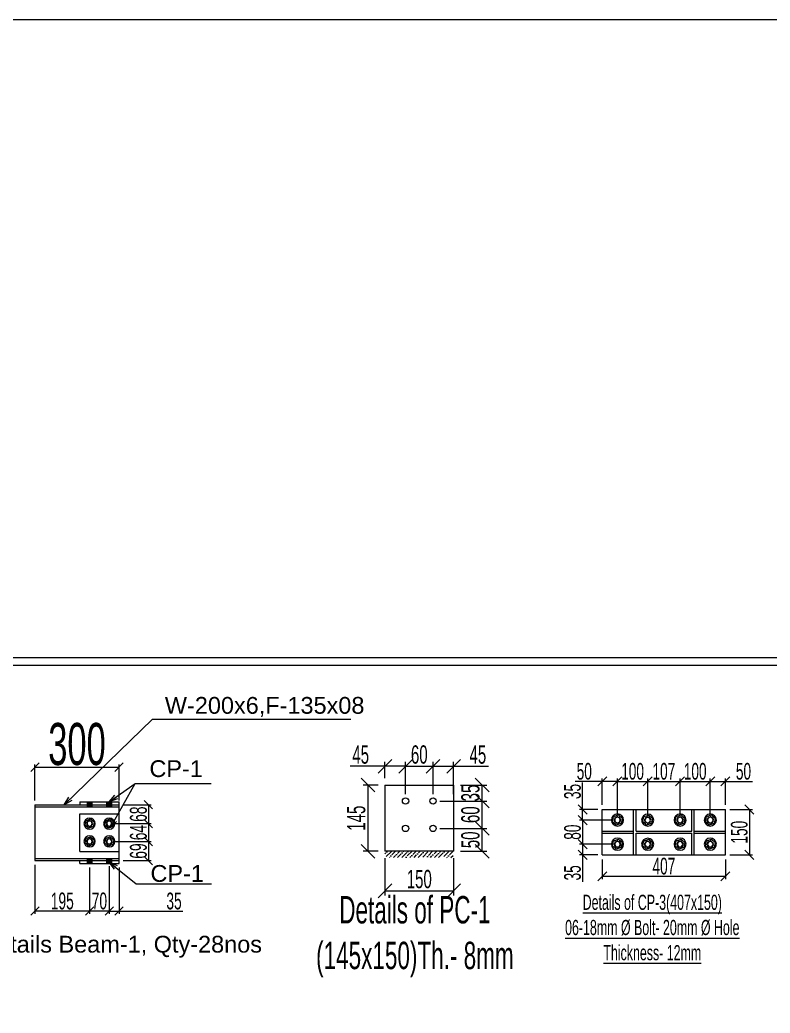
# Model space of a CAD drawing. Header units: millimetres. Extents: x -2070542 to 12330240, y -55001 to 6949969.
# Drawn here: x 1817952 to 1831347, y -35503 to -17754 of the extents above; entities that cross this region are included whole.
import ezdxf

# ---------------------------------------------------------------- set-up
doc = ezdxf.new("R2010")
doc.units = ezdxf.units.MM
doc.header["$LTSCALE"] = 0.5
doc.header["$PDMODE"] = 3
doc.linetypes.add('DASHDOT2', pattern=[0.5, 0.25, -0.125, 0, -0.125])
for name, color, linetype, lineweight in [('DIMENSION', 115, 'Continuous', 18), ('steel col', 1, 'Continuous', 13), ('Text', 7, 'Continuous', 13)]:
    doc.layers.add(name, color=color, linetype=linetype, lineweight=lineweight)
doc.styles.add('MONOTEXT', font='arial.ttf')
doc.styles.get("Standard").update_dxf_attribs({"font": 'swisscl.ttf', "width": 0.8})
doc.dimstyles.new('dim40', dxfattribs={"dimtxt": 40, "dimasz": 30, "dimexe": 10, "dimexo": 15, "dimgap": 5, "dimtad": 1, "dimdec": 0, "dimzin": 0, "dimdsep": 46, "dimtxsty": 'Standard', "dimblk": 'OBLIQUE', "dimcen": 0, "dimclrd": 94, "dimclre": 94, "dimclrt": 6, "dimadec": 0, "dimazin": 0, "dimtfac": 1, "dimtdec": 0, "dimtofl": 0, "dimtmove": 0, "dimatfit": 3, "dimldrblk": 'OPEN30', "dimfxl": 100, "dimtolj": 1, "dimtzin": 0, "dimlwd": 13, "dimlwe": 13, "dimarcsym": 0})

# ---------------------------------------------------------------- blocks, each defined once
blk = doc.blocks.new('18 mm nut')
at = {"color": 1, "lineweight": 0}
blk.add_lwpolyline([(2042693.6, 1753460.5), (2042685.1, 1753445.8), (2042693.6, 1753431.1), (2042710.6, 1753431.1), (2042719.1, 1753445.8), (2042710.6, 1753460.5)], close=True, dxfattribs=at)
at = {"lineweight": 0}
blk.add_circle((2042702.1, 1753445.8), 20, dxfattribs=at)
at = {"color": 7, "linetype": 'DASHDOT2', "lineweight": 15, "ltscale": 20}
blk.add_circle((2042701.9, 1753445.6), 11, dxfattribs=at)
at = {"color": 1, "lineweight": 0}
blk.add_circle((2042702.1, 1753445.8), 9, dxfattribs=at)
blk = doc.blocks.new('_Oblique')
at = {"color": 0, "linetype": 'ByBlock', "lineweight": -2}
blk.add_line((-0.5, -0.5), (0.5, 0.5), dxfattribs=at)
blk = doc.blocks.new('*D169')
at = {"color": 94, "lineweight": 13, "transparency": 16777216}
for p, q in [((1826142.2, 54376), (1826142.2, 54505)), ((1826142.2, 54495), (1826442.2, 54495)), ((1826442.2, 54376), (1826442.2, 54505))]:
    blk.add_line(p, q, dxfattribs=at)
at = {"layer": 'Defpoints', "color": 0, "lineweight": 13, "transparency": 16777216}
for p in [(1826442.2, 54495), (1826142.2, 54361), (1826442.2, 54361)]:
    blk.add_point(p, dxfattribs=at)
at = {"color": 94, "lineweight": 13, "transparency": 16777216, "xscale": 30, "yscale": 30, "zscale": 30, "rotation": 180}
blk.add_blockref('_Oblique', (1826142.2, 54495), dxfattribs=at)
at = {"color": 94, "lineweight": 13, "transparency": 16777216, "xscale": 30, "yscale": 30, "zscale": 30}
blk.add_blockref('_Oblique', (1826442.2, 54495), dxfattribs=at)
at = {"color": 6, "lineweight": 18, "transparency": 16777216, "insert": (1826292.2, 54576.9), "char_height": 150, "attachment_point": 5}
blk.add_mtext('\\A1;300', dxfattribs=at)
blk = doc.blocks.new('_Open30')
at = {"color": 0, "linetype": 'ByBlock', "lineweight": -2}
for p, q in [((-1, 0.268), (0, 0)), ((0, 0), (-1, -0.268)), ((0, 0), (-1, 0))]:
    blk.add_line(p, q, dxfattribs=at)
blk = doc.blocks.new('*D172')
at = {"color": 94, "lineweight": 13, "transparency": 16777216}
for p, q in [((1826407.2, 54141), (1826407.2, 53970.8)), ((1826442.2, 54136), (1826442.2, 53970.8)), ((1826407.2, 53980.8), (1826442.2, 53980.8)), ((1826442.2, 53980.8), (1826670.6, 53980.8))]:
    blk.add_line(p, q, dxfattribs=at)
at = {"layer": 'Defpoints', "color": 0, "lineweight": 13, "transparency": 16777216}
for p in [(1826407.2, 54156), (1826442.2, 54151), (1826407.2, 53980.8)]:
    blk.add_point(p, dxfattribs=at)
at = {"color": 94, "lineweight": 13, "transparency": 16777216, "xscale": 30, "yscale": 30, "zscale": 30, "rotation": 180}
blk.add_blockref('_Oblique', (1826407.2, 53980.8), dxfattribs=at)
at = {"color": 94, "lineweight": 13, "transparency": 16777216, "xscale": 30, "yscale": 30, "zscale": 30}
blk.add_blockref('_Oblique', (1826442.2, 53980.8), dxfattribs=at)
at = {"color": 6, "lineweight": 13, "transparency": 16777216, "insert": (1826638.7, 54016.5), "char_height": 60, "attachment_point": 5}
blk.add_mtext('\\A1;35', dxfattribs=at)
blk = doc.blocks.new('*D173')
at = {"color": 94, "lineweight": 13, "transparency": 16777216}
for p, q in [((1826337.2, 54136), (1826337.2, 53970.8)), ((1826407.2, 54141), (1826407.2, 53970.8)), ((1826407.2, 53980.8), (1826337.2, 53980.8))]:
    blk.add_line(p, q, dxfattribs=at)
at = {"layer": 'Defpoints', "color": 0, "lineweight": 13, "transparency": 16777216}
for p in [(1826337.2, 54151), (1826407.2, 54156), (1826337.2, 53980.8)]:
    blk.add_point(p, dxfattribs=at)
at = {"color": 94, "lineweight": 13, "transparency": 16777216, "xscale": 30, "yscale": 30, "zscale": 30, "rotation": 180}
blk.add_blockref('_Oblique', (1826337.2, 53980.8), dxfattribs=at)
at = {"color": 94, "lineweight": 13, "transparency": 16777216, "xscale": 30, "yscale": 30, "zscale": 30}
blk.add_blockref('_Oblique', (1826407.2, 53980.8), dxfattribs=at)
at = {"color": 6, "lineweight": 13, "transparency": 16777216, "insert": (1826372.2, 54016.5), "char_height": 60, "attachment_point": 5}
blk.add_mtext('\\A1;70', dxfattribs=at)
blk = doc.blocks.new('*D174')
at = {"color": 94, "lineweight": 13, "transparency": 16777216}
for p, q in [((1826142.2, 54146), (1826142.2, 53970.8)), ((1826337.2, 54136), (1826337.2, 53970.8)), ((1826337.2, 53980.8), (1826142.2, 53980.8))]:
    blk.add_line(p, q, dxfattribs=at)
at = {"layer": 'Defpoints', "color": 0, "lineweight": 13, "transparency": 16777216}
for p in [(1826142.2, 54161), (1826337.2, 54151), (1826142.2, 53980.8)]:
    blk.add_point(p, dxfattribs=at)
at = {"color": 94, "lineweight": 13, "transparency": 16777216, "xscale": 30, "yscale": 30, "zscale": 30, "rotation": 180}
blk.add_blockref('_Oblique', (1826142.2, 53980.8), dxfattribs=at)
at = {"color": 94, "lineweight": 13, "transparency": 16777216, "xscale": 30, "yscale": 30, "zscale": 30}
blk.add_blockref('_Oblique', (1826337.2, 53980.8), dxfattribs=at)
at = {"color": 6, "lineweight": 13, "transparency": 16777216, "insert": (1826239.7, 54016.5), "char_height": 60, "attachment_point": 5}
blk.add_mtext('\\A1;195', dxfattribs=at)
blk = doc.blocks.new('*D175')
at = {"color": 94, "lineweight": 13, "transparency": 16777216}
for p, q in [((1826457.2, 54361), (1826557.3, 54361)), ((1826547.3, 54361), (1826547.3, 54293.3)), ((1826422.1, 54293.3), (1826557.3, 54293.3))]:
    blk.add_line(p, q, dxfattribs=at)
at = {"layer": 'Defpoints', "color": 0, "lineweight": 13, "transparency": 16777216}
for p in [(1826442.2, 54361), (1826407.1, 54293.3), (1826547.3, 54293.3)]:
    blk.add_point(p, dxfattribs=at)
at = {"color": 94, "lineweight": 13, "transparency": 16777216, "xscale": 30, "yscale": 30, "zscale": 30}
for p, rotation in [((1826547.3, 54361), 90), ((1826547.3, 54293.3), 270)]:
    blk.add_blockref('_Oblique', p, dxfattribs=dict(at, rotation=rotation))
at = {"color": 6, "lineweight": 13, "transparency": 16777216, "insert": (1826511.6, 54327.1), "char_height": 60, "attachment_point": 5, "rotation": 90}
blk.add_mtext('\\A1;68', dxfattribs=at)
blk = doc.blocks.new('*D170')
at = {"color": 94, "lineweight": 13, "transparency": 16777216}
for p, q in [((1826422.1, 54293.3), (1826557.3, 54293.3)), ((1826547.3, 54293.3), (1826547.3, 54229.5)), ((1826422.2, 54229.5), (1826557.3, 54229.5))]:
    blk.add_line(p, q, dxfattribs=at)
at = {"layer": 'Defpoints', "color": 0, "lineweight": 13, "transparency": 16777216}
for p in [(1826407.1, 54293.3), (1826407.2, 54229.5), (1826547.3, 54229.5)]:
    blk.add_point(p, dxfattribs=at)
at = {"color": 94, "lineweight": 13, "transparency": 16777216, "xscale": 30, "yscale": 30, "zscale": 30}
for p, rotation in [((1826547.3, 54293.3), 90), ((1826547.3, 54229.5), 270)]:
    blk.add_blockref('_Oblique', p, dxfattribs=dict(at, rotation=rotation))
at = {"color": 6, "lineweight": 13, "transparency": 16777216, "insert": (1826511.6, 54261.4), "char_height": 60, "attachment_point": 5, "rotation": 90}
blk.add_mtext('\\A1;64', dxfattribs=at)
blk = doc.blocks.new('*D171')
at = {"color": 94, "lineweight": 13, "transparency": 16777216}
for p, q in [((1826422.2, 54229.5), (1826557.3, 54229.5)), ((1826547.3, 54229.5), (1826547.3, 54161)), ((1826457.2, 54161), (1826557.3, 54161))]:
    blk.add_line(p, q, dxfattribs=at)
at = {"layer": 'Defpoints', "color": 0, "lineweight": 13, "transparency": 16777216}
for p in [(1826407.2, 54229.5), (1826442.2, 54161), (1826547.3, 54161)]:
    blk.add_point(p, dxfattribs=at)
at = {"color": 94, "lineweight": 13, "transparency": 16777216, "xscale": 30, "yscale": 30, "zscale": 30}
for p, rotation in [((1826547.3, 54229.5), 90), ((1826547.3, 54161), 270)]:
    blk.add_blockref('_Oblique', p, dxfattribs=dict(at, rotation=rotation))
at = {"color": 6, "lineweight": 13, "transparency": 16777216, "insert": (1826511.6, 54195.3), "char_height": 60, "attachment_point": 5, "rotation": 90}
blk.add_mtext('\\A1;69', dxfattribs=at)
blk = doc.blocks.new('*D178')
at = {"color": 94, "lineweight": 13, "transparency": 16777216}
for p, q in [((2043791.3, 1752016.6), (2043758.9, 1752016.6)), ((2043768.9, 1752016.6), (2043768.9, 1751871.6)), ((2043791.3, 1751871.6), (2043758.9, 1751871.6))]:
    blk.add_line(p, q, dxfattribs=at)
at = {"layer": 'Defpoints', "color": 0, "lineweight": 13, "transparency": 16777216}
for p in [(2043806.3, 1752016.6), (2043768.9, 1751871.6), (2043806.3, 1751871.6)]:
    blk.add_point(p, dxfattribs=at)
at = {"color": 94, "lineweight": 13, "transparency": 16777216, "xscale": 30, "yscale": 30, "zscale": 30}
for p, rotation in [((2043768.9, 1752016.6), 90), ((2043768.9, 1751871.6), 270)]:
    blk.add_blockref('_Oblique', p, dxfattribs=dict(at, rotation=rotation))
at = {"color": 6, "lineweight": 13, "transparency": 16777216, "insert": (2043743.5, 1751944.1), "char_height": 40, "attachment_point": 5, "rotation": 90}
blk.add_mtext('\\A1;145', dxfattribs=at)
blk = doc.blocks.new('*D179')
at = {"color": 94, "lineweight": 13, "transparency": 16777216}
for p, q in [((2043806.3, 1752057.6), (2043730.1, 1752057.6)), ((2043806.3, 1752031.6), (2043806.3, 1752067.6)), ((2043851.3, 1752057.6), (2043806.3, 1752057.6)), ((2043851.3, 1751996.6), (2043851.3, 1752067.6))]:
    blk.add_line(p, q, dxfattribs=at)
at = {"layer": 'Defpoints', "color": 0, "lineweight": 13, "transparency": 16777216}
for p in [(2043851.3, 1752057.6), (2043806.3, 1752016.6), (2043851.3, 1751981.6)]:
    blk.add_point(p, dxfattribs=at)
at = {"color": 94, "lineweight": 13, "transparency": 16777216, "xscale": 30, "yscale": 30, "zscale": 30, "rotation": 180}
blk.add_blockref('_Oblique', (2043806.3, 1752057.6), dxfattribs=at)
at = {"color": 94, "lineweight": 13, "transparency": 16777216, "xscale": 30, "yscale": 30, "zscale": 30}
blk.add_blockref('_Oblique', (2043851.3, 1752057.6), dxfattribs=at)
at = {"color": 6, "lineweight": 13, "transparency": 16777216, "insert": (2043753.2, 1752083), "char_height": 40, "attachment_point": 5}
blk.add_mtext('\\A1;45', dxfattribs=at)
blk = doc.blocks.new('*D180')
at = {"color": 94, "lineweight": 13, "transparency": 16777216}
for p, q in [((2043851.3, 1751996.6), (2043851.3, 1752067.6)), ((2043851.3, 1752057.6), (2043911.3, 1752057.6)), ((2043911.3, 1751996.6), (2043911.3, 1752067.6))]:
    blk.add_line(p, q, dxfattribs=at)
at = {"layer": 'Defpoints', "color": 0, "lineweight": 13, "transparency": 16777216}
for p in [(2043911.3, 1752057.6), (2043851.3, 1751981.6), (2043911.3, 1751981.6)]:
    blk.add_point(p, dxfattribs=at)
at = {"color": 94, "lineweight": 13, "transparency": 16777216, "xscale": 30, "yscale": 30, "zscale": 30, "rotation": 180}
blk.add_blockref('_Oblique', (2043851.3, 1752057.6), dxfattribs=at)
at = {"color": 94, "lineweight": 13, "transparency": 16777216, "xscale": 30, "yscale": 30, "zscale": 30}
blk.add_blockref('_Oblique', (2043911.3, 1752057.6), dxfattribs=at)
at = {"color": 6, "lineweight": 13, "transparency": 16777216, "insert": (2043881.3, 1752083.1), "char_height": 40, "attachment_point": 5}
blk.add_mtext('\\A1;60', dxfattribs=at)
blk = doc.blocks.new('*D176')
at = {"color": 94, "lineweight": 13, "transparency": 16777216}
for p, q in [((2043911.3, 1751996.6), (2043911.3, 1752067.6)), ((2043911.3, 1752057.6), (2043956.3, 1752057.6)), ((2043956.3, 1751996.6), (2043956.3, 1752067.6)), ((2043956.3, 1752057.6), (2044032.5, 1752057.6))]:
    blk.add_line(p, q, dxfattribs=at)
at = {"layer": 'Defpoints', "color": 0, "lineweight": 13, "transparency": 16777216}
for p in [(2043956.3, 1752057.6), (2043911.3, 1751981.6), (2043956.3, 1751981.6)]:
    blk.add_point(p, dxfattribs=at)
at = {"color": 94, "lineweight": 13, "transparency": 16777216, "xscale": 30, "yscale": 30, "zscale": 30, "rotation": 180}
blk.add_blockref('_Oblique', (2043911.3, 1752057.6), dxfattribs=at)
at = {"color": 94, "lineweight": 13, "transparency": 16777216, "xscale": 30, "yscale": 30, "zscale": 30}
blk.add_blockref('_Oblique', (2043956.3, 1752057.6), dxfattribs=at)
at = {"color": 6, "lineweight": 13, "transparency": 16777216, "insert": (2044009.4, 1752083), "char_height": 40, "attachment_point": 5}
blk.add_mtext('\\A1;45', dxfattribs=at)
blk = doc.blocks.new('*D181')
at = {"color": 94, "lineweight": 13, "transparency": 16777216}
for p, q in [((2043806.3, 1751856.6), (2043806.3, 1751775)), ((2043956.3, 1751856.6), (2043956.3, 1751775)), ((2043806.3, 1751785), (2043956.3, 1751785))]:
    blk.add_line(p, q, dxfattribs=at)
at = {"layer": 'Defpoints', "color": 0, "lineweight": 13, "transparency": 16777216}
for p in [(2043806.3, 1751871.6), (2043956.3, 1751871.6), (2043956.3, 1751785)]:
    blk.add_point(p, dxfattribs=at)
at = {"color": 94, "lineweight": 13, "transparency": 16777216, "xscale": 30, "yscale": 30, "zscale": 30, "rotation": 180}
blk.add_blockref('_Oblique', (2043806.3, 1751785), dxfattribs=at)
at = {"color": 94, "lineweight": 13, "transparency": 16777216, "xscale": 30, "yscale": 30, "zscale": 30}
blk.add_blockref('_Oblique', (2043956.3, 1751785), dxfattribs=at)
at = {"color": 6, "lineweight": 13, "transparency": 16777216, "insert": (2043881.3, 1751810.5), "char_height": 40, "attachment_point": 5}
blk.add_mtext('\\A1;150', dxfattribs=at)
blk = doc.blocks.new('*D182')
at = {"color": 94, "lineweight": 13, "transparency": 16777216}
for p, q in [((2043926.3, 1751921.6), (2044028.8, 1751921.6)), ((2044018.8, 1751871.6), (2044018.8, 1751921.6)), ((2043971.3, 1751871.6), (2044028.8, 1751871.6))]:
    blk.add_line(p, q, dxfattribs=at)
at = {"layer": 'Defpoints', "color": 0, "lineweight": 13, "transparency": 16777216}
for p in [(2043911.3, 1751921.6), (2044018.8, 1751921.6), (2043956.3, 1751871.6)]:
    blk.add_point(p, dxfattribs=at)
at = {"color": 94, "lineweight": 13, "transparency": 16777216, "xscale": 30, "yscale": 30, "zscale": 30}
for p, rotation in [((2044018.8, 1751921.6), 90), ((2044018.8, 1751871.6), 270)]:
    blk.add_blockref('_Oblique', p, dxfattribs=dict(at, rotation=rotation))
at = {"color": 6, "lineweight": 13, "transparency": 16777216, "insert": (2043993.3, 1751896.6), "char_height": 40, "attachment_point": 5, "rotation": 90}
blk.add_mtext('\\A1;50', dxfattribs=at)
blk = doc.blocks.new('*D177')
at = {"color": 94, "lineweight": 13, "transparency": 16777216}
for p, q in [((2043926.3, 1751981.6), (2044028.8, 1751981.6)), ((2044018.8, 1751921.6), (2044018.8, 1751981.6)), ((2043926.3, 1751921.6), (2044028.8, 1751921.6))]:
    blk.add_line(p, q, dxfattribs=at)
at = {"layer": 'Defpoints', "color": 0, "lineweight": 13, "transparency": 16777216}
for p in [(2043911.3, 1751981.6), (2044018.8, 1751981.6), (2043911.3, 1751921.6)]:
    blk.add_point(p, dxfattribs=at)
at = {"color": 94, "lineweight": 13, "transparency": 16777216, "xscale": 30, "yscale": 30, "zscale": 30}
for p, rotation in [((2044018.8, 1751981.6), 90), ((2044018.8, 1751921.6), 270)]:
    blk.add_blockref('_Oblique', p, dxfattribs=dict(at, rotation=rotation))
at = {"color": 6, "lineweight": 13, "transparency": 16777216, "insert": (2043993.3, 1751951.6), "char_height": 40, "attachment_point": 5, "rotation": 90}
blk.add_mtext('\\A1;60', dxfattribs=at)
blk = doc.blocks.new('*D183')
at = {"color": 94, "lineweight": 13, "transparency": 16777216}
for p, q in [((2043971.3, 1752016.6), (2044028.8, 1752016.6)), ((2044018.8, 1751981.6), (2044018.8, 1752016.6)), ((2043926.3, 1751981.6), (2044028.8, 1751981.6))]:
    blk.add_line(p, q, dxfattribs=at)
at = {"layer": 'Defpoints', "color": 0, "lineweight": 13, "transparency": 16777216}
for p in [(2043956.3, 1752016.6), (2044018.8, 1752016.6), (2043911.3, 1751981.6)]:
    blk.add_point(p, dxfattribs=at)
at = {"color": 94, "lineweight": 13, "transparency": 16777216, "xscale": 30, "yscale": 30, "zscale": 30}
for p, rotation in [((2044018.8, 1752016.6), 90), ((2044018.8, 1751981.6), 270)]:
    blk.add_blockref('_Oblique', p, dxfattribs=dict(at, rotation=rotation))
at = {"color": 6, "lineweight": 13, "transparency": 16777216, "insert": (2043993.3, 1751999.1), "char_height": 40, "attachment_point": 5, "rotation": 90}
blk.add_mtext('\\A1;35', dxfattribs=at)
blk = doc.blocks.new('*D218')
at = {"color": 94, "lineweight": 13, "transparency": 16777216}
for p, q in [((1801108.7, -40147.4), (1801108.7, -40024.7)), ((1801208.7, -40147.7), (1801208.7, -40024.7)), ((1801108.7, -40034.7), (1801208.7, -40034.7))]:
    blk.add_line(p, q, dxfattribs=at)
at = {"layer": 'Defpoints', "color": 0, "lineweight": 13, "transparency": 16777216}
for p in [(1801208.7, -40034.7), (1801108.7, -40162.4), (1801208.7, -40162.7)]:
    blk.add_point(p, dxfattribs=at)
at = {"color": 94, "lineweight": 13, "transparency": 16777216, "xscale": 30, "yscale": 30, "zscale": 30, "rotation": 180}
blk.add_blockref('_Oblique', (1801108.7, -40034.7), dxfattribs=at)
at = {"color": 94, "lineweight": 13, "transparency": 16777216, "xscale": 30, "yscale": 30, "zscale": 30}
blk.add_blockref('_Oblique', (1801208.7, -40034.7), dxfattribs=at)
at = {"color": 6, "lineweight": 13, "transparency": 16777216, "insert": (1801158.7, -40001.6), "char_height": 55, "attachment_point": 5}
blk.add_mtext('\\A1;100', dxfattribs=at)
blk = doc.blocks.new('*D219')
at = {"color": 94, "lineweight": 13, "transparency": 16777216}
for p, q in [((1801208.7, -40147.7), (1801208.7, -40024.7)), ((1801315.7, -40147.4), (1801315.7, -40024.7)), ((1801208.7, -40034.7), (1801315.7, -40034.7))]:
    blk.add_line(p, q, dxfattribs=at)
at = {"layer": 'Defpoints', "color": 0, "lineweight": 13, "transparency": 16777216}
for p in [(1801315.7, -40034.7), (1801208.7, -40162.7), (1801315.7, -40162.4)]:
    blk.add_point(p, dxfattribs=at)
at = {"color": 94, "lineweight": 13, "transparency": 16777216, "xscale": 30, "yscale": 30, "zscale": 30, "rotation": 180}
blk.add_blockref('_Oblique', (1801208.7, -40034.7), dxfattribs=at)
at = {"color": 94, "lineweight": 13, "transparency": 16777216, "xscale": 30, "yscale": 30, "zscale": 30}
blk.add_blockref('_Oblique', (1801315.7, -40034.7), dxfattribs=at)
at = {"color": 6, "lineweight": 13, "transparency": 16777216, "insert": (1801262.2, -40001.6), "char_height": 55, "attachment_point": 5}
blk.add_mtext('\\A1;107', dxfattribs=at)
blk = doc.blocks.new('*D220')
at = {"color": 94, "lineweight": 13, "transparency": 16777216}
for p, q in [((1801315.7, -40147.4), (1801315.7, -40024.7)), ((1801415.7, -40147.7), (1801415.7, -40024.7)), ((1801315.7, -40034.7), (1801415.7, -40034.7))]:
    blk.add_line(p, q, dxfattribs=at)
at = {"layer": 'Defpoints', "color": 0, "lineweight": 13, "transparency": 16777216}
for p in [(1801415.7, -40034.7), (1801315.7, -40162.4), (1801415.7, -40162.7)]:
    blk.add_point(p, dxfattribs=at)
at = {"color": 94, "lineweight": 13, "transparency": 16777216, "xscale": 30, "yscale": 30, "zscale": 30, "rotation": 180}
blk.add_blockref('_Oblique', (1801315.7, -40034.7), dxfattribs=at)
at = {"color": 94, "lineweight": 13, "transparency": 16777216, "xscale": 30, "yscale": 30, "zscale": 30}
blk.add_blockref('_Oblique', (1801415.7, -40034.7), dxfattribs=at)
at = {"color": 6, "lineweight": 13, "transparency": 16777216, "insert": (1801365.7, -40001.6), "char_height": 55, "attachment_point": 5}
blk.add_mtext('\\A1;100', dxfattribs=at)
blk = doc.blocks.new('*D221')
at = {"color": 94, "lineweight": 13, "transparency": 16777216}
for p, q in [((1801058.7, -40292.7), (1801058.7, -40358.5)), ((1801465.7, -40292.7), (1801465.7, -40358.5)), ((1801058.7, -40348.5), (1801465.7, -40348.5))]:
    blk.add_line(p, q, dxfattribs=at)
at = {"layer": 'Defpoints', "color": 0, "lineweight": 13, "transparency": 16777216}
for p in [(1801058.7, -40277.7), (1801465.7, -40277.7), (1801465.7, -40348.5)]:
    blk.add_point(p, dxfattribs=at)
at = {"color": 94, "lineweight": 13, "transparency": 16777216, "xscale": 30, "yscale": 30, "zscale": 30, "rotation": 180}
blk.add_blockref('_Oblique', (1801058.7, -40348.5), dxfattribs=at)
at = {"color": 94, "lineweight": 13, "transparency": 16777216, "xscale": 30, "yscale": 30, "zscale": 30}
blk.add_blockref('_Oblique', (1801465.7, -40348.5), dxfattribs=at)
at = {"color": 6, "lineweight": 13, "transparency": 16777216, "insert": (1801262.2, -40315.3), "char_height": 55, "attachment_point": 5}
blk.add_mtext('\\A1;407', dxfattribs=at)
blk = doc.blocks.new('*D222')
at = {"color": 94, "lineweight": 13, "transparency": 16777216}
for p, q in [((1801058.7, -40112.7), (1801058.7, -40024.7)), ((1801108.7, -40147.4), (1801108.7, -40024.7)), ((1801058.7, -40034.7), (1800969.4, -40034.7)), ((1801108.7, -40034.7), (1801058.7, -40034.7))]:
    blk.add_line(p, q, dxfattribs=at)
at = {"layer": 'Defpoints', "color": 0, "lineweight": 13, "transparency": 16777216}
for p in [(1801058.7, -40034.7), (1801058.7, -40127.7), (1801108.7, -40162.4)]:
    blk.add_point(p, dxfattribs=at)
at = {"color": 94, "lineweight": 13, "transparency": 16777216, "xscale": 30, "yscale": 30, "zscale": 30, "rotation": 180}
blk.add_blockref('_Oblique', (1801058.7, -40034.7), dxfattribs=at)
at = {"color": 94, "lineweight": 13, "transparency": 16777216, "xscale": 30, "yscale": 30, "zscale": 30}
blk.add_blockref('_Oblique', (1801108.7, -40034.7), dxfattribs=at)
at = {"color": 6, "lineweight": 13, "transparency": 16777216, "insert": (1800999, -40001.6), "char_height": 55, "attachment_point": 5}
blk.add_mtext('\\A1;50', dxfattribs=at)
blk = doc.blocks.new('*D223')
at = {"color": 94, "lineweight": 13, "transparency": 16777216}
for p, q in [((1801415.7, -40147.4), (1801415.7, -40024.7)), ((1801465.7, -40112.7), (1801465.7, -40024.7)), ((1801415.7, -40034.7), (1801465.7, -40034.7)), ((1801465.7, -40034.7), (1801555, -40034.7))]:
    blk.add_line(p, q, dxfattribs=at)
at = {"layer": 'Defpoints', "color": 0, "lineweight": 13, "transparency": 16777216}
for p in [(1801465.7, -40034.7), (1801465.7, -40127.7), (1801415.7, -40162.4)]:
    blk.add_point(p, dxfattribs=at)
at = {"color": 94, "lineweight": 13, "transparency": 16777216, "xscale": 30, "yscale": 30, "zscale": 30, "rotation": 180}
blk.add_blockref('_Oblique', (1801415.7, -40034.7), dxfattribs=at)
at = {"color": 94, "lineweight": 13, "transparency": 16777216, "xscale": 30, "yscale": 30, "zscale": 30}
blk.add_blockref('_Oblique', (1801465.7, -40034.7), dxfattribs=at)
at = {"color": 6, "lineweight": 13, "transparency": 16777216, "insert": (1801525.4, -40001.6), "char_height": 55, "attachment_point": 5}
blk.add_mtext('\\A1;50', dxfattribs=at)
blk = doc.blocks.new('*D224')
at = {"color": 94, "lineweight": 13, "transparency": 16777216}
for p, q in [((1800993.4, -40127.7), (1800993.4, -40038.4)), ((1801043.7, -40127.7), (1800983.4, -40127.7)), ((1800993.4, -40162.9), (1800993.4, -40127.7)), ((1801094.2, -40162.9), (1800983.4, -40162.9))]:
    blk.add_line(p, q, dxfattribs=at)
at = {"layer": 'Defpoints', "color": 0, "lineweight": 13, "transparency": 16777216}
for p in [(1801058.7, -40127.7), (1800993.4, -40162.9), (1801109.2, -40162.9)]:
    blk.add_point(p, dxfattribs=at)
at = {"color": 94, "lineweight": 13, "transparency": 16777216, "xscale": 30, "yscale": 30, "zscale": 30}
for p, rotation in [((1800993.4, -40127.7), 90), ((1800993.4, -40162.9), 270)]:
    blk.add_blockref('_Oblique', p, dxfattribs=dict(at, rotation=rotation))
at = {"color": 6, "lineweight": 13, "transparency": 16777216, "insert": (1800960.2, -40068), "char_height": 55, "attachment_point": 5, "rotation": 90}
blk.add_mtext('\\A1;35', dxfattribs=at)
blk = doc.blocks.new('*D225')
at = {"color": 94, "lineweight": 13, "transparency": 16777216}
for p, q in [((1801094.2, -40162.9), (1800983.4, -40162.9)), ((1800993.4, -40162.9), (1800993.4, -40242.4)), ((1801093.7, -40242.4), (1800983.4, -40242.4))]:
    blk.add_line(p, q, dxfattribs=at)
at = {"layer": 'Defpoints', "color": 0, "lineweight": 13, "transparency": 16777216}
for p in [(1801109.2, -40162.9), (1800993.4, -40242.4), (1801108.7, -40242.4)]:
    blk.add_point(p, dxfattribs=at)
at = {"color": 94, "lineweight": 13, "transparency": 16777216, "xscale": 30, "yscale": 30, "zscale": 30}
for p, rotation in [((1800993.4, -40162.9), 90), ((1800993.4, -40242.4), 270)]:
    blk.add_blockref('_Oblique', p, dxfattribs=dict(at, rotation=rotation))
at = {"color": 6, "lineweight": 13, "transparency": 16777216, "insert": (1800960.2, -40202.7), "char_height": 55, "attachment_point": 5, "rotation": 90}
blk.add_mtext('\\A1;80', dxfattribs=at)
blk = doc.blocks.new('*D226')
at = {"color": 94, "lineweight": 13, "transparency": 16777216}
for p, q in [((1801093.7, -40242.4), (1800983.4, -40242.4)), ((1800993.4, -40242.4), (1800993.4, -40277.7)), ((1801043.7, -40277.7), (1800983.4, -40277.7)), ((1800993.4, -40277.7), (1800993.4, -40366.9))]:
    blk.add_line(p, q, dxfattribs=at)
at = {"layer": 'Defpoints', "color": 0, "lineweight": 13, "transparency": 16777216}
for p in [(1801108.7, -40242.4), (1800993.4, -40277.7), (1801058.7, -40277.7)]:
    blk.add_point(p, dxfattribs=at)
at = {"color": 94, "lineweight": 13, "transparency": 16777216, "xscale": 30, "yscale": 30, "zscale": 30}
for p, rotation in [((1800993.4, -40242.4), 90), ((1800993.4, -40277.7), 270)]:
    blk.add_blockref('_Oblique', p, dxfattribs=dict(at, rotation=rotation))
at = {"color": 6, "lineweight": 13, "transparency": 16777216, "insert": (1800960.2, -40337.3), "char_height": 55, "attachment_point": 5, "rotation": 90}
blk.add_mtext('\\A1;35', dxfattribs=at)
blk = doc.blocks.new('*D227')
at = {"color": 94, "lineweight": 13, "transparency": 16777216}
for p, q in [((1801480.7, -40127.7), (1801554.8, -40127.7)), ((1801544.8, -40127.7), (1801544.8, -40277.7)), ((1801480.7, -40277.7), (1801554.8, -40277.7))]:
    blk.add_line(p, q, dxfattribs=at)
at = {"layer": 'Defpoints', "color": 0, "lineweight": 13, "transparency": 16777216}
for p in [(1801465.7, -40127.7), (1801465.7, -40277.7), (1801544.8, -40277.7)]:
    blk.add_point(p, dxfattribs=at)
at = {"color": 94, "lineweight": 13, "transparency": 16777216, "xscale": 30, "yscale": 30, "zscale": 30}
for p, rotation in [((1801544.8, -40127.7), 90), ((1801544.8, -40277.7), 270)]:
    blk.add_blockref('_Oblique', p, dxfattribs=dict(at, rotation=rotation))
at = {"color": 6, "lineweight": 13, "transparency": 16777216, "insert": (1801511.6, -40202.7), "char_height": 55, "attachment_point": 5, "rotation": 90}
blk.add_mtext('\\A1;150', dxfattribs=at)
blk = doc.blocks.new('fhfhg')
at = {"color": 6, "const_width": 22}
for points in [[(1826337.2, 54371), (1826337.2, 54353)], [(1826407.2, 54371), (1826407.2, 54353)], [(1826337.2, 54169), (1826337.2, 54151)], [(1826407.2, 54169), (1826407.2, 54151)]]:
    blk.add_lwpolyline(points, dxfattribs=at)
at = {"layer": 'steel col', "lineweight": 18}
for p, q in [((1826142.2, 54361), (1826142.2, 54161)), ((1826142.2, 54361), (1826442.2, 54361)), ((1826142.2, 54353), (1826442.2, 54353)), ((1826302.2, 54371), (1826442.2, 54371)), ((1826302.2, 54371), (1826302.2, 54361)), ((1826337.2, 54353), (1826337.2, 54363)), ((1826407.2, 54353), (1826407.2, 54363)), ((1826442.2, 54151), (1826442.2, 54371)), ((1826302.2, 54193.5), (1826302.2, 54328.5)), ((1826302.2, 54328.5), (1826442.2, 54328.5)), ((1826142.2, 54169), (1826442.2, 54169)), ((1826302.2, 54193.5), (1826442.2, 54193.5)), ((1826142.2, 54161), (1826442.2, 54161)), ((1826302.2, 54151), (1826302.2, 54161)), ((1826302.2, 54151), (1826442.2, 54151)), ((1826337.2, 54151), (1826337.2, 54161)), ((1826407.2, 54151), (1826407.2, 54161))]:
    blk.add_line(p, q, dxfattribs=at)
at = {"lineweight": 13, "extrusion": (0, 0, -1), "zscale": -1, "rotation": 42.52046294633462}
for p in [(-2146809.7, -2618626.7), (-2146879.7, -2618626.7), (-2146809.7, -2618690.2), (-2146879.7, -2618690.2)]:
    blk.add_blockref('18 mm nut', p, dxfattribs=at)
at = {"color": 7, "lineweight": 13, "char_height": 60, "width": 2025.961, "attachment_point": 9, "style": 'MONOTEXT'}
for s, insert in [('W-200x6,F-135x08  {\\C104;    }', (1827318.6, 54674.8)), ('CP-1', (1826741.8, 54459)), ('CP-1', (1826745.5, 54084.4)), ('Details Beam-1, Qty-28nos', (1826952.8, 53814.3))]:
    blk.add_mtext(s, dxfattribs=dict(at, insert=insert))
at = {"lineweight": 18}
dim = blk.add_linear_dim(base=(1826442.2, 54495), p1=(1826142.2, 54361), p2=(1826442.2, 54361), dimstyle='dim40', override={"dimtxt": 150}, dxfattribs=at)
dim.commit()
dim.dimension.update_dxf_attribs({"geometry": '*D169', "text_midpoint": (1826292.2, 54576.9)})
at = {"lineweight": 13}
for base, p1, p2, picture, middle in [((1826547.3, 54293.3), (1826442.2, 54361), (1826407.1, 54293.3), '*D175', (1826511.6, 54327.1)), ((1826547.28266, 54161.01402), (1826407.15572, 54229.51403), (1826442.15572, 54161.01402), '*D171', (1826511.55527, 54195.26403))]:
    dim = blk.add_linear_dim(base=base, p1=p1, p2=p2, angle=90, dimstyle='dim40', override={"dimtxt": 60}, dxfattribs=at)
    dim.commit()
    dim.dimension.update_dxf_attribs({"geometry": picture, "text_midpoint": middle})
dim = blk.add_linear_dim(base=(1826547.3, 54229.5), p1=(1826407.1, 54293.3), p2=(1826407.2, 54229.5), angle=90, dimstyle='dim40', override={"dimtxt": 60}, dxfattribs=at)
dim.commit()
dim.dimension.update_dxf_attribs({"geometry": '*D170', "text_midpoint": (1826547.3, 54261.4), "dimtype": 160})
for base, p1, p2, picture, middle in [((1826142.2, 53980.8), (1826337.2, 54151), (1826142.2, 54161), '*D174', (1826239.7, 54016.5)), ((1826337.2, 53980.8), (1826407.2, 54156), (1826337.2, 54151), '*D173', (1826372.2, 54016.5))]:
    dim = blk.add_linear_dim(base=base, p1=p1, p2=p2, dimstyle='dim40', override={"dimtxt": 60}, dxfattribs=at)
    dim.commit()
    dim.dimension.update_dxf_attribs({"geometry": picture, "text_midpoint": middle})
dim = blk.add_linear_dim(base=(1826407.2, 53980.8), p1=(1826442.2, 54151), p2=(1826407.2, 54156), dimstyle='dim40', override={"dimtxt": 60}, dxfattribs=at)
dim.commit()
dim.dimension.update_dxf_attribs({"geometry": '*D172', "text_midpoint": (1826638.7, 53980.8), "dimtype": 160})
for points in [[(1826246.8, 54361), (1826562.4, 54666.2), (1827269.8, 54666.2)], [(1826407.2, 54371), (1826499.6, 54437.1), (1826771.5, 54437.1)], [(1826411.5, 54279.2), (1826499.6, 54437.1)], [(1826407.2, 54156), (1826503.7, 54078.4), (1826773, 54078.4)]]:
    blk.add_leader(points, dimstyle='dim40', override={"dimgap": 5, "dimtad": 0}, dxfattribs=at)
blk = doc.blocks.new('5')
at = {"layer": 'DIMENSION', "lineweight": 5, "ltscale": 20}
h = blk.add_hatch(dxfattribs=at)
h.set_pattern_fill('ANSI36', color=252, scale=2, style=0)
h.set_pattern_definition([(45, (2107303.986, 22157.368), (3.367596045, 12.347852166), [15.875, -3.175, 0, -3.175])])
h.paths.add_polyline_path([(2043956, 1751871.6), (2043806.3, 1751871.6), (2043806.3, 1751857.9), (2043956, 1751857.9)])
at = {"lineweight": 13}
for centre in [(2043851.3, 1751981.6), (2043911.3, 1751981.6), (2043851.3, 1751921.6), (2043911.3, 1751921.6)]:
    blk.add_circle(centre, 7, dxfattribs=at)
at = {"layer": 'steel col', "lineweight": 18}
for p, q in [((2043806.3, 1752016.6), (2043956.3, 1752016.6)), ((2043806.3, 1752016.6), (2043806.3, 1751871.6)), ((2043956.3, 1752016.6), (2043956.3, 1751871.6)), ((2043956.3, 1751871.6), (2043806.3, 1751871.6))]:
    blk.add_line(p, q, dxfattribs=at)
at = {"lineweight": 13}
dim = blk.add_linear_dim(base=(2043851.3, 1752057.6), p1=(2043806.3, 1752016.6), p2=(2043851.3, 1751981.6), dimstyle='dim40', dxfattribs=at)
dim.commit()
dim.dimension.update_dxf_attribs({"geometry": '*D179', "text_midpoint": (2043753.2, 1752057.6), "dimtype": 160})
for base, p1, p2, picture, middle in [((2043911.3, 1752057.6), (2043851.3, 1751981.6), (2043911.3, 1751981.6), '*D180', (2043881.3, 1752083.1)), ((2043956.3, 1752057.6), (2043911.3, 1751981.6), (2043956.3, 1751981.6), '*D176', (2044009.4, 1752083)), ((2043956.3, 1751785), (2043806.3, 1751871.6), (2043956.3, 1751871.6), '*D181', (2043881.3, 1751810.5))]:
    dim = blk.add_linear_dim(base=base, p1=p1, p2=p2, dimstyle='dim40', dxfattribs=at)
    dim.commit()
    dim.dimension.update_dxf_attribs({"geometry": picture, "text_midpoint": middle})
for base, p1, p2, picture, middle in [((2043768.9, 1751871.6), (2043806.3, 1752016.6), (2043806.3, 1751871.6), '*D178', (2043743.5, 1751944.1)), ((2044018.8, 1751981.6), (2043911.3, 1751921.6), (2043911.3, 1751981.6), '*D177', (2043993.3, 1751951.6))]:
    dim = blk.add_linear_dim(base=base, p1=p1, p2=p2, angle=90, dimstyle='dim40', dxfattribs=at)
    dim.commit()
    dim.dimension.update_dxf_attribs({"geometry": picture, "text_midpoint": middle})
for base, p1, p2, picture, middle in [((2044018.8, 1752016.6), (2043911.3, 1751981.6), (2043956.3, 1752016.6), '*D183', (2044018.8, 1751999.1)), ((2044018.8, 1751921.6), (2043956.3, 1751871.6), (2043911.3, 1751921.6), '*D182', (2044018.8, 1751896.6))]:
    dim = blk.add_linear_dim(base=base, p1=p1, p2=p2, angle=90, dimstyle='dim40', dxfattribs=at)
    dim.commit()
    dim.dimension.update_dxf_attribs({"geometry": picture, "text_midpoint": middle, "dimtype": 160})
blk = doc.blocks.new('sds')
at = {"lineweight": 13}
blk.add_blockref('5', (448464.2, -335553.1), dxfattribs=at)
at = {"layer": 'Text', "color": 94, "insert": (2492335.9, 1416131.5), "char_height": 60, "width": 635.651, "attachment_point": 5}
blk.add_mtext('\\A1;{\\C1;Details of PC-1\\P(145x150)Th.- 8mm}', dxfattribs=at)
blk = doc.blocks.new('rwetwtw')
at = {"layer": 'steel col', "lineweight": 18}
for p, q in [((1801058.7, -40277.7), (1801058.7, -40127.7)), ((1801058.7, -40127.7), (1801465.7, -40127.7)), ((1801062.2, -40127.7), (1801462.2, -40127.7)), ((1801162.2, -40277.7), (1801162.2, -40127.7)), ((1801170.2, -40199.7), (1801170.2, -40127.7)), ((1801354.2, -40199.7), (1801354.2, -40127.7)), ((1801362.2, -40277.7), (1801362.2, -40127.7)), ((1801362.2, -40277.7), (1801362.2, -40127.7)), ((1801465.7, -40277.7), (1801465.7, -40127.7)), ((1801465.7, -40277.7), (1801465.7, -40135.2)), ((1801058.7, -40199.7), (1801162.2, -40199.7)), ((1801058.7, -40205.7), (1801162.2, -40205.7)), ((1801170.2, -40199.7), (1801354.2, -40199.7)), ((1801170.2, -40277.7), (1801170.2, -40205.7)), ((1801170.2, -40205.7), (1801354.2, -40205.7)), ((1801354.2, -40277.7), (1801354.2, -40205.7)), ((1801362.2, -40199.7), (1801465.7, -40199.7)), ((1801362.2, -40205.7), (1801465.7, -40205.7)), ((1801058.7, -40277.7), (1801465.7, -40277.7))]:
    blk.add_line(p, q, dxfattribs=at)
at = {"lineweight": 13, "extrusion": (0, 0, -1), "zscale": -1}
for p, rotation in [((-2121581.2, -2713082.4), 42.52046294639698), ((-2121681.3, -2713082.6), 42.52046294639689), ((-2121788.3, -2713082.4), 42.52046294639689), ((-2121888.2, -2713082.4), 42.520462946397), ((-2121581.2, -2713162.4), 42.52046294639696), ((-2121681.3, -2713162.6), 42.52046294639684), ((-2121788.3, -2713162.4), 42.52046294639684), ((-2121888.2, -2713162.4), 42.52046294639696)]:
    blk.add_blockref('18 mm nut', p, dxfattribs=dict(at, rotation=rotation))
at = {"layer": 'Text', "color": 94, "insert": (1801223.9, -40518.4), "char_height": 50, "width": 1106.25, "attachment_point": 5}
blk.add_mtext('\\A1;{\\L\\C1;Details of CP-3(407x150)\\P\\A0;06-18mm Ø Bolt- 20mm Ø Hole \\PThickness- 12mm}', dxfattribs=at)
at = {"lineweight": 13}
for base, p1, p2, picture, middle in [((1801058.7, -40034.7), (1801108.7, -40162.4), (1801058.7, -40127.7), '*D222', (1800999, -40001.6)), ((1801315.7, -40034.7), (1801208.7, -40162.7), (1801315.7, -40162.4), '*D219', (1801262.2, -40001.6)), ((1801415.7, -40034.7), (1801315.7, -40162.4), (1801415.7, -40162.7), '*D220', (1801365.7, -40001.6)), ((1801465.7, -40034.7), (1801415.7, -40162.4), (1801465.7, -40127.7), '*D223', (1801525.4, -40001.6)), ((1801465.7, -40348.5), (1801058.7, -40277.7), (1801465.7, -40277.7), '*D221', (1801262.2, -40315.3))]:
    dim = blk.add_linear_dim(base=base, p1=p1, p2=p2, dimstyle='dim40', override={"dimtxt": 55}, dxfattribs=at)
    dim.commit()
    dim.dimension.update_dxf_attribs({"geometry": picture, "text_midpoint": middle})
dim = blk.add_linear_dim(base=(1801208.7, -40034.7), p1=(1801108.7, -40162.4), p2=(1801208.7, -40162.7), dimstyle='dim40', override={"dimtxt": 55}, dxfattribs=at)
dim.commit()
dim.dimension.update_dxf_attribs({"geometry": '*D218', "text_midpoint": (1801158.7, -40034.7), "dimtype": 128})
dim = blk.add_linear_dim(base=(1800993.4, -40162.9), p1=(1801058.7, -40127.7), p2=(1801109.2, -40162.9), angle=90, dimstyle='dim40', override={"dimtxt": 55}, dxfattribs=at)
dim.commit()
dim.dimension.update_dxf_attribs({"geometry": '*D224', "text_midpoint": (1800993.4, -40068), "dimtype": 128})
for base, p1, p2, picture, middle in [((1801544.8, -40277.7), (1801465.7, -40127.7), (1801465.7, -40277.7), '*D227', (1801511.6, -40202.7)), ((1800993.38747, -40242.40218), (1801109.19384, -40162.90217), (1801108.66342, -40242.40218), '*D225', (1800960.2207, -40202.65217)), ((1800993.4, -40277.7), (1801108.7, -40242.4), (1801058.7, -40277.7), '*D226', (1800960.2, -40337.3))]:
    dim = blk.add_linear_dim(base=base, p1=p1, p2=p2, angle=90, dimstyle='dim40', override={"dimtxt": 55}, dxfattribs=at)
    dim.commit()
    dim.dimension.update_dxf_attribs({"geometry": picture, "text_midpoint": middle})

msp = doc.modelspace()

# ---------------------------------------------------------------- linework, layer by layer
at = {"lineweight": 13}
for points in [[(1843043.6, -17754.1), (1724747.1, -17754.1), (1724747.1, -55001), (1843043.6, -55001)], [(1835511.8, -29147.6), (1835511.8, -49430.2), (1806939.1, -49430.2), (1806939.1, -29147.6)], [(1835375.6, -29283.7), (1835375.6, -49294.1), (1807075.3, -49294.1), (1807075.3, -29283.7)]]:
    msp.add_lwpolyline(points, close=True, dxfattribs=at)

# ---------------------------------------------------------------- block references
for name, p, xscale, yscale, zscale in [('fhfhg', (-7312489.7, -303582.9), 5, 5, 5), ('sds', (-18524419.9, -11596567.5), 8.164799999736715, 8.16479999993453, 8.1648), ('rwetwtw', (-7897366.2, 184825.3), 5.400000000023283, 5.399999999999636, 5.399999999999999)]:
    msp.add_blockref(name, p, dxfattribs=dict(at, xscale=xscale, yscale=yscale, zscale=zscale))

doc.saveas('drawing.dxf')
